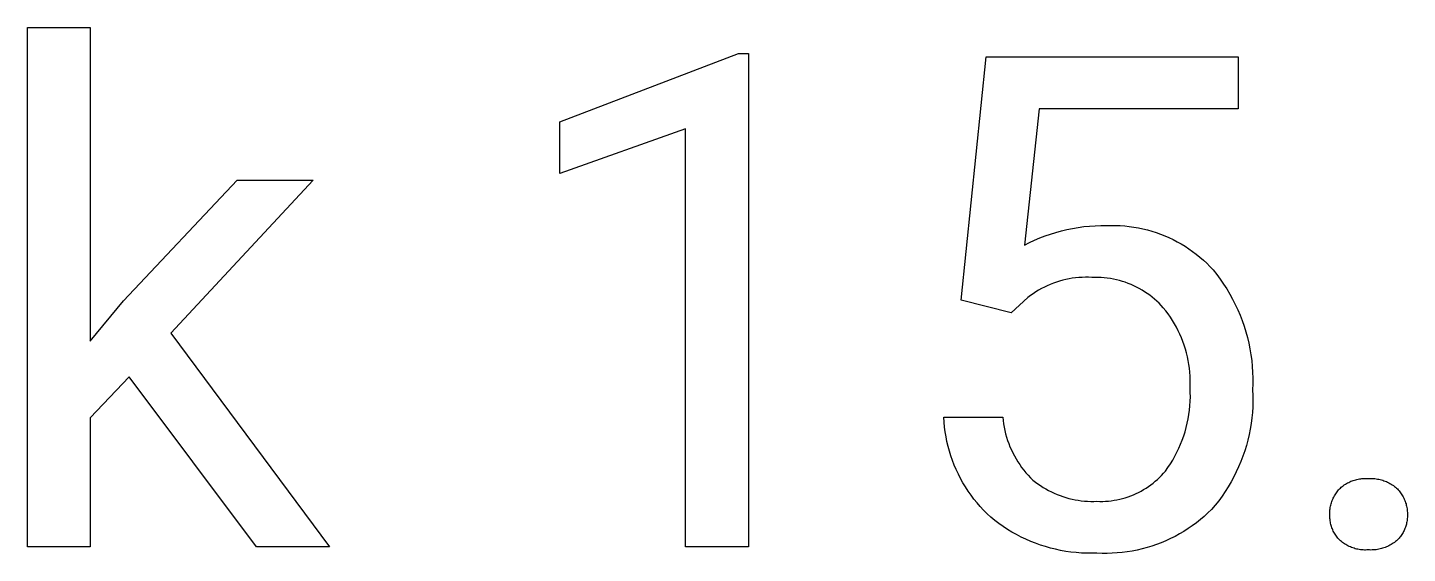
# Model space of a CAD drawing. Header units: millimetres. Extents: x 1287 to 5317, y -239 to 2577.
# Drawn here: x 4423.9 to 4493.8, y -62.2 to -35.5 of the extents above; entities that cross this region are included whole.
import ezdxf

# ---------------------------------------------------------------- set-up
doc = ezdxf.new("R2010")
doc.units = ezdxf.units.MM
doc.header["$MEASUREMENT"] = 0
doc.layers.add('Domyślny', color=7, linetype='Continuous', true_color=0x000000)

msp = doc.modelspace()

# ---------------------------------------------------------------- linework, layer by layer
at = {"layer": 'Domyślny'}
for p, q in [((4423.896, -61.865), (4423.896, -35.549)), ((4423.896, -35.549), (4427.059, -35.549)), ((4427.059, -35.549), (4427.059, -51.438)), ((4450.872, -40.319), (4459.936, -36.865)), ((4459.936, -36.865), (4460.432, -36.865)), ((4460.432, -36.865), (4460.432, -61.865)), ((4471.223, -49.367), (4472.49, -37.029)), ((4472.49, -37.029), (4485.25, -37.029)), ((4485.25, -37.029), (4485.25, -39.661)), ((4475.176, -39.661), (4474.423, -46.581)), ((4485.25, -39.661), (4475.176, -39.661)), ((4450.872, -42.95), (4450.872, -40.319)), ((4457.251, -40.678), (4450.872, -42.95)), ((4457.251, -61.865), (4457.251, -40.678)), ((4428.753, -49.395), (4434.517, -43.279)), ((4438.367, -43.279), (4431.164, -51.043)), ((4434.517, -43.279), (4438.367, -43.279)), ((4475.205, -46.214), (4475.473, -46.11)), ((4475.473, -46.11), (4475.745, -46.015)), ((4475.745, -46.015), (4476.02, -45.929)), ((4476.02, -45.929), (4476.297, -45.852)), ((4476.297, -45.852), (4476.577, -45.784)), ((4476.577, -45.784), (4476.859, -45.726)), ((4476.859, -45.726), (4477.143, -45.678)), ((4477.143, -45.678), (4477.429, -45.64)), ((4477.429, -45.64), (4477.715, -45.61)), ((4477.715, -45.61), (4478.002, -45.591)), ((4478.002, -45.591), (4478.29, -45.582)), ((4478.29, -45.582), (4478.578, -45.582)), ((4478.578, -45.582), (4478.811, -45.575)), ((4478.811, -45.575), (4479.044, -45.576)), ((4479.044, -45.576), (4479.276, -45.585)), ((4479.276, -45.585), (4479.508, -45.602)), ((4479.508, -45.602), (4479.739, -45.627)), ((4479.739, -45.627), (4479.97, -45.659)), ((4479.97, -45.659), (4480.199, -45.7)), ((4480.199, -45.7), (4480.427, -45.748)), ((4480.427, -45.748), (4480.653, -45.804)), ((4480.653, -45.804), (4480.876, -45.867)), ((4480.876, -45.867), (4481.098, -45.938)), ((4481.098, -45.938), (4481.317, -46.016)), ((4481.317, -46.016), (4481.533, -46.102)), ((4481.533, -46.102), (4481.747, -46.195)), ((4474.423, -46.581), (4474.679, -46.45)), ((4474.679, -46.45), (4474.94, -46.328)), ((4474.94, -46.328), (4475.205, -46.214)), ((4481.747, -46.195), (4481.957, -46.295)), ((4481.957, -46.295), (4482.163, -46.402)), ((4482.163, -46.402), (4482.366, -46.517)), ((4482.366, -46.517), (4482.565, -46.638)), ((4482.565, -46.638), (4482.759, -46.765)), ((4482.759, -46.765), (4482.949, -46.899)), ((4482.949, -46.899), (4483.135, -47.04)), ((4483.135, -47.04), (4483.316, -47.186)), ((4483.316, -47.186), (4483.491, -47.339)), ((4483.491, -47.339), (4483.661, -47.498)), ((4483.661, -47.498), (4483.826, -47.662)), ((4477.015, -48.237), (4476.85, -48.259)), ((4477.18, -48.221), (4477.015, -48.237)), ((4477.346, -48.21), (4477.18, -48.221)), ((4477.512, -48.206), (4477.346, -48.21)), ((4477.678, -48.207), (4477.512, -48.206)), ((4477.843, -48.213), (4477.678, -48.207)), ((4477.999, -48.21), (4477.843, -48.213)), ((4478.156, -48.211), (4477.999, -48.21)), ((4478.312, -48.218), (4478.156, -48.211)), ((4478.467, -48.23), (4478.312, -48.218)), ((4478.623, -48.248), (4478.467, -48.23)), ((4478.777, -48.271), (4478.623, -48.248)), ((4483.826, -47.662), (4483.985, -47.832)), ((4483.985, -47.832), (4484.171, -48.065)), ((4484.171, -48.065), (4484.349, -48.304)), ((4474.998, -48.951), (4474.86, -49.042)), ((4475.14, -48.864), (4474.998, -48.951)), ((4475.285, -48.783), (4475.14, -48.864)), ((4475.432, -48.706), (4475.285, -48.783)), ((4475.582, -48.635), (4475.432, -48.706)), ((4475.734, -48.569), (4475.582, -48.635)), ((4475.888, -48.508), (4475.734, -48.569)), ((4476.045, -48.453), (4475.888, -48.508)), ((4476.203, -48.403), (4476.045, -48.453)), ((4476.363, -48.359), (4476.203, -48.403)), ((4476.524, -48.32), (4476.363, -48.359)), ((4476.687, -48.287), (4476.524, -48.32)), ((4476.85, -48.259), (4476.687, -48.287)), ((4478.931, -48.299), (4478.777, -48.271)), ((4479.084, -48.332), (4478.931, -48.299)), ((4479.235, -48.37), (4479.084, -48.332)), ((4479.385, -48.414), (4479.235, -48.37)), ((4479.533, -48.462), (4479.385, -48.414)), ((4479.68, -48.516), (4479.533, -48.462)), ((4479.825, -48.575), (4479.68, -48.516)), ((4479.968, -48.638), (4479.825, -48.575)), ((4480.108, -48.706), (4479.968, -48.638)), ((4480.246, -48.779), (4480.108, -48.706)), ((4480.382, -48.857), (4480.246, -48.779)), ((4480.515, -48.939), (4480.382, -48.857)), ((4480.645, -49.026), (4480.515, -48.939)), ((4484.349, -48.304), (4484.518, -48.549)), ((4484.518, -48.549), (4484.679, -48.799)), ((4484.679, -48.799), (4484.832, -49.055)), ((4427.059, -51.438), (4428.753, -49.395)), ((4473.755, -50.012), (4471.223, -49.367)), ((4474.592, -49.239), (4473.755, -50.012)), ((4474.724, -49.138), (4474.592, -49.239)), ((4474.86, -49.042), (4474.724, -49.138)), ((4480.772, -49.117), (4480.645, -49.026)), ((4480.895, -49.212), (4480.772, -49.117)), ((4481.016, -49.312), (4480.895, -49.212)), ((4481.133, -49.415), (4481.016, -49.312)), ((4481.246, -49.523), (4481.133, -49.415)), ((4481.356, -49.634), (4481.246, -49.523)), ((4481.462, -49.749), (4481.356, -49.634)), ((4484.832, -49.055), (4484.975, -49.316)), ((4484.975, -49.316), (4485.11, -49.581)), ((4485.11, -49.581), (4485.236, -49.851)), ((4481.587, -49.904), (4481.462, -49.749)), ((4481.706, -50.064), (4481.587, -49.904)), ((4481.821, -50.228), (4481.706, -50.064)), ((4481.929, -50.395), (4481.821, -50.228)), ((4485.236, -49.851), (4485.353, -50.125)), ((4485.353, -50.125), (4485.46, -50.403)), ((4431.164, -51.043), (4439.205, -61.865)), ((4482.032, -50.566), (4481.929, -50.395)), ((4482.129, -50.74), (4482.032, -50.566)), ((4482.22, -50.918), (4482.129, -50.74)), ((4482.305, -51.099), (4482.22, -50.918)), ((4485.46, -50.403), (4485.558, -50.684)), ((4485.558, -50.684), (4485.646, -50.969)), ((4485.646, -50.969), (4485.725, -51.256)), ((4482.384, -51.282), (4482.305, -51.099)), ((4482.457, -51.468), (4482.384, -51.282)), ((4482.524, -51.656), (4482.457, -51.468)), ((4482.584, -51.846), (4482.524, -51.656)), ((4485.725, -51.256), (4485.794, -51.546)), ((4485.794, -51.546), (4485.853, -51.838)), ((4482.637, -52.038), (4482.584, -51.846)), ((4482.684, -52.232), (4482.637, -52.038)), ((4482.725, -52.428), (4482.684, -52.232)), ((4482.759, -52.624), (4482.725, -52.428)), ((4485.853, -51.838), (4485.902, -52.131)), ((4485.902, -52.131), (4485.941, -52.427)), ((4485.941, -52.427), (4485.971, -52.723)), ((4482.786, -52.822), (4482.759, -52.624)), ((4482.806, -53.021), (4482.786, -52.822)), ((4482.82, -53.22), (4482.806, -53.021)), ((4485.971, -52.723), (4485.99, -53.02)), ((4485.99, -53.02), (4485.999, -53.318)), ((4429.043, -53.258), (4427.059, -55.337)), ((4435.491, -61.865), (4429.043, -53.258)), ((4482.827, -53.419), (4482.82, -53.22)), ((4482.821, -53.818), (4482.828, -53.619)), ((4482.83, -54.043), (4482.821, -53.818)), ((4482.828, -53.619), (4482.827, -53.419)), ((4485.998, -53.616), (4485.987, -53.913)), ((4485.999, -53.318), (4485.998, -53.616)), ((4482.811, -54.716), (4482.825, -54.491)), ((4482.825, -54.491), (4482.832, -54.267)), ((4482.832, -54.267), (4482.83, -54.043)), ((4485.987, -53.913), (4485.999, -54.199)), ((4486, -54.485), (4485.992, -54.77)), ((4485.999, -54.199), (4486, -54.485)), ((4482.722, -55.383), (4482.76, -55.162)), ((4482.76, -55.162), (4482.789, -54.939)), ((4482.789, -54.939), (4482.811, -54.716)), ((4485.975, -55.056), (4485.947, -55.34)), ((4485.992, -54.77), (4485.975, -55.056)), ((4427.059, -55.337), (4427.059, -61.865)), ((4470.35, -55.55), (4470.334, -55.301)), ((4470.334, -55.301), (4473.328, -55.301)), ((4470.374, -55.798), (4470.35, -55.55)), ((4470.407, -56.046), (4470.374, -55.798)), ((4473.328, -55.301), (4473.345, -55.472)), ((4473.345, -55.472), (4473.368, -55.643)), ((4473.368, -55.643), (4473.396, -55.812)), ((4473.396, -55.812), (4473.431, -55.981)), ((4482.564, -56.037), (4482.624, -55.821)), ((4482.624, -55.821), (4482.677, -55.603)), ((4482.677, -55.603), (4482.722, -55.383)), ((4485.865, -55.906), (4485.809, -56.186)), ((4485.911, -55.624), (4485.865, -55.906)), ((4485.947, -55.34), (4485.911, -55.624)), ((4470.448, -56.292), (4470.407, -56.046)), ((4470.497, -56.537), (4470.448, -56.292)), ((4470.555, -56.779), (4470.497, -56.537)), ((4473.431, -55.981), (4473.471, -56.148)), ((4473.471, -56.148), (4473.517, -56.313)), ((4473.517, -56.313), (4473.569, -56.477)), ((4473.569, -56.477), (4473.627, -56.639)), ((4473.627, -56.639), (4473.69, -56.799)), ((4482.338, -56.672), (4482.421, -56.463)), ((4482.421, -56.463), (4482.496, -56.251)), ((4482.496, -56.251), (4482.564, -56.037)), ((4485.744, -56.464), (4485.67, -56.74)), ((4485.809, -56.186), (4485.744, -56.464)), ((4470.621, -57.02), (4470.555, -56.779)), ((4470.696, -57.258), (4470.621, -57.02)), ((4470.778, -57.494), (4470.696, -57.258)), ((4473.69, -56.799), (4473.759, -56.957)), ((4473.759, -56.957), (4473.833, -57.112)), ((4473.833, -57.112), (4473.912, -57.265)), ((4473.912, -57.265), (4473.997, -57.414)), ((4481.937, -57.474), (4482.047, -57.279)), ((4482.047, -57.279), (4482.151, -57.08)), ((4482.151, -57.08), (4482.248, -56.877)), ((4482.248, -56.877), (4482.338, -56.672)), ((4485.493, -57.284), (4485.392, -57.551)), ((4485.586, -57.014), (4485.493, -57.284)), ((4485.67, -56.74), (4485.586, -57.014)), ((4470.868, -57.726), (4470.778, -57.494)), ((4470.967, -57.956), (4470.868, -57.726)), ((4471.073, -58.181), (4470.967, -57.956)), ((4473.997, -57.414), (4474.087, -57.561)), ((4474.087, -57.561), (4474.182, -57.704)), ((4474.182, -57.704), (4474.282, -57.844)), ((4474.282, -57.844), (4474.386, -57.981)), ((4474.386, -57.981), (4474.496, -58.114)), ((4481.47, -58.146), (4481.565, -58.035)), ((4481.565, -58.035), (4481.695, -57.853)), ((4481.695, -57.853), (4481.819, -57.666)), ((4481.819, -57.666), (4481.937, -57.474)), ((4485.281, -57.814), (4485.162, -58.074)), ((4485.392, -57.551), (4485.281, -57.814)), ((4471.186, -58.404), (4471.073, -58.181)), ((4471.308, -58.622), (4471.186, -58.404)), ((4471.436, -58.836), (4471.308, -58.622)), ((4474.496, -58.114), (4474.61, -58.242)), ((4474.61, -58.242), (4474.728, -58.367)), ((4474.728, -58.367), (4474.851, -58.488)), ((4474.851, -58.488), (4474.975, -58.586)), ((4474.975, -58.586), (4475.103, -58.681)), ((4475.103, -58.681), (4475.234, -58.771)), ((4480.709, -58.817), (4480.827, -58.733)), ((4480.827, -58.733), (4480.942, -58.644)), ((4480.942, -58.644), (4481.055, -58.552)), ((4481.055, -58.552), (4481.164, -58.456)), ((4481.164, -58.456), (4481.269, -58.356)), ((4481.269, -58.356), (4481.371, -58.252)), ((4481.371, -58.252), (4481.47, -58.146)), ((4484.897, -58.581), (4484.752, -58.827)), ((4485.034, -58.33), (4484.897, -58.581)), ((4485.162, -58.074), (4485.034, -58.33)), ((4490.584, -58.772), (4490.636, -58.735)), ((4490.636, -58.735), (4490.69, -58.7)), ((4490.69, -58.7), (4490.744, -58.667)), ((4490.744, -58.667), (4490.8, -58.635)), ((4490.8, -58.635), (4490.857, -58.606)), ((4490.857, -58.606), (4490.915, -58.578)), ((4490.915, -58.578), (4490.973, -58.552)), ((4490.973, -58.552), (4491.033, -58.528)), ((4491.033, -58.528), (4491.093, -58.507)), ((4491.093, -58.507), (4491.154, -58.487)), ((4491.154, -58.487), (4491.216, -58.469)), ((4491.216, -58.469), (4491.278, -58.454)), ((4491.278, -58.454), (4491.341, -58.441)), ((4491.341, -58.441), (4491.404, -58.429)), ((4491.404, -58.429), (4491.467, -58.42)), ((4491.467, -58.42), (4491.531, -58.413)), ((4491.531, -58.413), (4491.595, -58.408)), ((4491.595, -58.408), (4491.659, -58.406)), ((4491.659, -58.406), (4491.723, -58.405)), ((4491.723, -58.405), (4491.787, -58.407)), ((4491.787, -58.407), (4491.851, -58.411)), ((4491.851, -58.411), (4491.918, -58.407)), ((4491.918, -58.407), (4491.985, -58.406)), ((4491.985, -58.406), (4492.052, -58.407)), ((4492.052, -58.407), (4492.12, -58.41)), ((4492.12, -58.41), (4492.187, -58.416)), ((4492.187, -58.416), (4492.254, -58.423)), ((4492.254, -58.423), (4492.32, -58.434)), ((4492.32, -58.434), (4492.386, -58.446)), ((4492.386, -58.446), (4492.452, -58.461)), ((4492.452, -58.461), (4492.517, -58.478)), ((4492.517, -58.478), (4492.582, -58.497)), ((4492.582, -58.497), (4492.645, -58.519)), ((4492.645, -58.519), (4492.708, -58.542)), ((4492.708, -58.542), (4492.771, -58.568)), ((4492.771, -58.568), (4492.832, -58.596)), ((4492.832, -58.596), (4492.892, -58.626)), ((4492.892, -58.626), (4492.951, -58.658)), ((4492.951, -58.658), (4493.009, -58.693)), ((4493.009, -58.693), (4493.066, -58.729)), ((4493.066, -58.729), (4493.122, -58.767)), ((4471.572, -59.045), (4471.436, -58.836)), ((4471.715, -59.249), (4471.572, -59.045)), ((4471.865, -59.449), (4471.715, -59.249)), ((4475.234, -58.771), (4475.368, -58.857)), ((4475.368, -58.857), (4475.505, -58.938)), ((4475.505, -58.938), (4475.645, -59.015)), ((4475.645, -59.015), (4475.787, -59.087)), ((4475.787, -59.087), (4475.931, -59.154)), ((4475.931, -59.154), (4476.077, -59.217)), ((4476.077, -59.217), (4476.226, -59.274)), ((4476.226, -59.274), (4476.376, -59.326)), ((4476.376, -59.326), (4476.528, -59.374)), ((4476.528, -59.374), (4476.681, -59.416)), ((4476.681, -59.416), (4476.836, -59.453)), ((4479.255, -59.458), (4479.396, -59.423)), ((4479.396, -59.423), (4479.535, -59.383)), ((4479.535, -59.383), (4479.674, -59.339)), ((4479.674, -59.339), (4479.81, -59.289)), ((4479.81, -59.289), (4479.945, -59.235)), ((4479.945, -59.235), (4480.078, -59.177)), ((4480.078, -59.177), (4480.209, -59.113)), ((4480.209, -59.113), (4480.338, -59.046)), ((4480.338, -59.046), (4480.464, -58.974)), ((4480.464, -58.974), (4480.588, -58.898)), ((4480.588, -58.898), (4480.709, -58.817)), ((4484.438, -59.304), (4484.269, -59.535)), ((4484.599, -59.068), (4484.438, -59.304)), ((4484.752, -58.827), (4484.599, -59.068)), ((4490.051, -59.461), (4490.077, -59.404)), ((4490.077, -59.404), (4490.104, -59.347)), ((4490.104, -59.347), (4490.133, -59.292)), ((4490.133, -59.292), (4490.165, -59.238)), ((4490.165, -59.238), (4490.198, -59.185)), ((4490.198, -59.185), (4490.232, -59.133)), ((4490.232, -59.133), (4490.269, -59.082)), ((4490.269, -59.082), (4490.307, -59.033)), ((4490.307, -59.033), (4490.347, -58.984)), ((4490.347, -58.984), (4490.388, -58.937)), ((4490.388, -58.937), (4490.435, -58.894)), ((4490.435, -58.894), (4490.483, -58.852)), ((4490.483, -58.852), (4490.533, -58.811)), ((4490.533, -58.811), (4490.584, -58.772)), ((4493.122, -58.767), (4493.176, -58.807)), ((4493.176, -58.807), (4493.228, -58.849)), ((4493.228, -58.849), (4493.28, -58.892)), ((4493.28, -58.892), (4493.33, -58.937)), ((4493.33, -58.937), (4493.372, -58.984)), ((4493.372, -58.984), (4493.413, -59.031)), ((4493.413, -59.031), (4493.452, -59.081)), ((4493.452, -59.081), (4493.49, -59.131)), ((4493.49, -59.131), (4493.526, -59.183)), ((4493.526, -59.183), (4493.56, -59.235)), ((4493.56, -59.235), (4493.592, -59.289)), ((4493.592, -59.289), (4493.622, -59.345)), ((4493.622, -59.345), (4493.651, -59.401)), ((4493.651, -59.401), (4493.677, -59.458)), ((4472.021, -59.643), (4471.865, -59.449)), ((4472.185, -59.832), (4472.021, -59.643)), ((4472.354, -60.015), (4472.185, -59.832)), ((4472.53, -60.193), (4472.354, -60.015)), ((4476.836, -59.453), (4476.992, -59.485)), ((4476.992, -59.485), (4477.148, -59.512)), ((4477.148, -59.512), (4477.306, -59.534)), ((4477.306, -59.534), (4477.464, -59.55)), ((4477.464, -59.55), (4477.623, -59.561)), ((4477.623, -59.561), (4477.782, -59.567)), ((4477.782, -59.567), (4477.941, -59.567)), ((4477.941, -59.567), (4478.1, -59.562)), ((4478.1, -59.562), (4478.246, -59.566)), ((4478.246, -59.566), (4478.391, -59.566)), ((4478.391, -59.566), (4478.536, -59.56)), ((4478.536, -59.56), (4478.681, -59.55)), ((4478.681, -59.55), (4478.826, -59.534)), ((4478.826, -59.534), (4478.969, -59.514)), ((4478.969, -59.514), (4479.113, -59.488)), ((4479.113, -59.488), (4479.255, -59.458)), ((4483.908, -59.978), (4483.724, -60.157)), ((4484.092, -59.76), (4483.908, -59.978)), ((4484.269, -59.535), (4484.092, -59.76)), ((4489.9, -60.191), (4489.902, -60.128)), ((4489.902, -60.128), (4489.905, -60.066)), ((4489.905, -60.066), (4489.91, -60.003)), ((4489.91, -60.003), (4489.918, -59.941)), ((4489.918, -59.941), (4489.927, -59.88)), ((4489.927, -59.88), (4489.939, -59.818)), ((4489.939, -59.818), (4489.953, -59.757)), ((4489.953, -59.757), (4489.968, -59.697)), ((4489.968, -59.697), (4489.986, -59.637)), ((4489.986, -59.637), (4490.006, -59.577)), ((4490.006, -59.577), (4490.027, -59.519)), ((4490.027, -59.519), (4490.051, -59.461)), ((4493.677, -59.458), (4493.702, -59.516)), ((4493.702, -59.516), (4493.724, -59.574)), ((4493.724, -59.574), (4493.745, -59.634)), ((4493.745, -59.634), (4493.763, -59.694)), ((4493.763, -59.694), (4493.779, -59.755)), ((4493.779, -59.755), (4493.794, -59.816)), ((4493.794, -59.816), (4493.806, -59.878)), ((4493.806, -59.878), (4493.816, -59.94)), ((4493.816, -59.94), (4493.823, -60.002)), ((4493.823, -60.002), (4493.829, -60.065)), ((4493.829, -60.065), (4493.833, -60.128)), ((4493.833, -60.128), (4493.834, -60.19)), ((4472.711, -60.364), (4472.53, -60.193)), ((4472.917, -60.53), (4472.711, -60.364)), ((4473.128, -60.69), (4472.917, -60.53)), ((4473.345, -60.842), (4473.128, -60.69)), ((4473.566, -60.987), (4473.345, -60.842)), ((4482.932, -60.805), (4482.72, -60.95)), ((4483.138, -60.653), (4482.932, -60.805)), ((4483.339, -60.494), (4483.138, -60.653)), ((4483.535, -60.329), (4483.339, -60.494)), ((4483.724, -60.157), (4483.535, -60.329)), ((4489.901, -60.253), (4489.9, -60.191)), ((4489.901, -60.314), (4489.901, -60.253)), ((4489.902, -60.374), (4489.901, -60.314)), ((4489.906, -60.435), (4489.902, -60.374)), ((4489.911, -60.495), (4489.906, -60.435)), ((4489.919, -60.555), (4489.911, -60.495)), ((4489.929, -60.615), (4489.919, -60.555)), ((4489.94, -60.674), (4489.929, -60.615)), ((4489.954, -60.733), (4489.94, -60.674)), ((4489.97, -60.791), (4489.954, -60.733)), ((4489.988, -60.849), (4489.97, -60.791)), ((4493.751, -60.828), (4493.732, -60.883)), ((4493.768, -60.772), (4493.751, -60.828)), ((4493.783, -60.716), (4493.768, -60.772)), ((4493.796, -60.659), (4493.783, -60.716)), ((4493.807, -60.602), (4493.796, -60.659)), ((4493.816, -60.544), (4493.807, -60.602)), ((4493.824, -60.486), (4493.816, -60.544)), ((4493.829, -60.428), (4493.824, -60.486)), ((4493.832, -60.37), (4493.829, -60.428)), ((4493.834, -60.312), (4493.832, -60.37)), ((4493.834, -60.19), (4493.833, -60.253)), ((4493.833, -60.253), (4493.834, -60.312)), ((4473.792, -61.124), (4473.566, -60.987)), ((4474.023, -61.254), (4473.792, -61.124)), ((4474.258, -61.376), (4474.023, -61.254)), ((4474.497, -61.49), (4474.258, -61.376)), ((4474.74, -61.596), (4474.497, -61.49)), ((4481.83, -61.456), (4481.597, -61.563)), ((4482.059, -61.341), (4481.83, -61.456)), ((4482.284, -61.218), (4482.059, -61.341)), ((4482.504, -61.088), (4482.284, -61.218)), ((4482.72, -60.95), (4482.504, -61.088)), ((4490.008, -60.906), (4489.988, -60.849)), ((4490.029, -60.963), (4490.008, -60.906)), ((4490.053, -61.019), (4490.029, -60.963)), ((4490.078, -61.074), (4490.053, -61.019)), ((4490.106, -61.127), (4490.078, -61.074)), ((4490.135, -61.18), (4490.106, -61.127)), ((4490.166, -61.232), (4490.135, -61.18)), ((4490.199, -61.283), (4490.166, -61.232)), ((4490.234, -61.333), (4490.199, -61.283)), ((4490.27, -61.381), (4490.234, -61.333)), ((4490.308, -61.429), (4490.27, -61.381)), ((4490.347, -61.474), (4490.308, -61.429)), ((4490.388, -61.519), (4490.347, -61.474)), ((4490.438, -61.563), (4490.388, -61.519)), ((4493.33, -61.519), (4493.279, -61.563)), ((4493.37, -61.477), (4493.33, -61.519)), ((4493.409, -61.434), (4493.37, -61.477)), ((4493.447, -61.389), (4493.409, -61.434)), ((4493.483, -61.343), (4493.447, -61.389)), ((4493.517, -61.296), (4493.483, -61.343)), ((4493.55, -61.248), (4493.517, -61.296)), ((4493.581, -61.198), (4493.55, -61.248)), ((4493.611, -61.148), (4493.581, -61.198)), ((4493.638, -61.097), (4493.611, -61.148)), ((4493.664, -61.045), (4493.638, -61.097)), ((4493.689, -60.992), (4493.664, -61.045)), ((4493.711, -60.938), (4493.689, -60.992)), ((4493.732, -60.883), (4493.711, -60.938)), ((4427.059, -61.865), (4423.896, -61.865)), ((4439.205, -61.865), (4435.491, -61.865)), ((4460.432, -61.865), (4457.251, -61.865)), ((4474.986, -61.693), (4474.74, -61.596)), ((4475.235, -61.782), (4474.986, -61.693)), ((4475.487, -61.863), (4475.235, -61.782)), ((4475.741, -61.936), (4475.487, -61.863)), ((4475.998, -61.999), (4475.741, -61.936)), ((4476.257, -62.055), (4475.998, -61.999)), ((4476.518, -62.101), (4476.257, -62.055)), ((4476.78, -62.139), (4476.518, -62.101)), ((4477.043, -62.167), (4476.78, -62.139)), ((4477.307, -62.187), (4477.043, -62.167)), ((4477.571, -62.198), (4477.307, -62.187)), ((4477.836, -62.2), (4477.571, -62.198)), ((4478.1, -62.194), (4477.836, -62.2)), ((4478.356, -62.204), (4478.1, -62.194)), ((4478.612, -62.206), (4478.356, -62.204)), ((4478.869, -62.199), (4478.612, -62.206)), ((4479.124, -62.184), (4478.869, -62.199)), ((4479.379, -62.16), (4479.124, -62.184)), ((4479.633, -62.127), (4479.379, -62.16)), ((4479.886, -62.086), (4479.633, -62.127)), ((4480.138, -62.036), (4479.886, -62.086)), ((4480.387, -61.978), (4480.138, -62.036)), ((4480.635, -61.912), (4480.387, -61.978)), ((4480.88, -61.837), (4480.635, -61.912)), ((4481.122, -61.754), (4480.88, -61.837)), ((4481.361, -61.662), (4481.122, -61.754)), ((4481.597, -61.563), (4481.361, -61.662)), ((4490.489, -61.606), (4490.438, -61.563)), ((4490.541, -61.647), (4490.489, -61.606)), ((4490.595, -61.686), (4490.541, -61.647)), ((4490.65, -61.723), (4490.595, -61.686)), ((4490.706, -61.758), (4490.65, -61.723)), ((4490.764, -61.791), (4490.706, -61.758)), ((4490.822, -61.823), (4490.764, -61.791)), ((4490.882, -61.852), (4490.822, -61.823)), ((4490.942, -61.879), (4490.882, -61.852)), ((4491.004, -61.904), (4490.942, -61.879)), ((4491.066, -61.927), (4491.004, -61.904)), ((4491.129, -61.948), (4491.066, -61.927)), ((4491.193, -61.966), (4491.129, -61.948)), ((4491.257, -61.983), (4491.193, -61.966)), ((4491.322, -61.997), (4491.257, -61.983)), ((4491.387, -62.009), (4491.322, -61.997)), ((4491.453, -62.019), (4491.387, -62.009)), ((4491.519, -62.026), (4491.453, -62.019)), ((4491.585, -62.031), (4491.519, -62.026)), ((4491.652, -62.034), (4491.585, -62.031)), ((4491.718, -62.035), (4491.652, -62.034)), ((4491.784, -62.033), (4491.718, -62.035)), ((4491.851, -62.029), (4491.784, -62.033)), ((4491.917, -62.033), (4491.851, -62.029)), ((4491.984, -62.034), (4491.917, -62.033)), ((4492.051, -62.033), (4491.984, -62.034)), ((4492.118, -62.03), (4492.051, -62.033)), ((4492.185, -62.025), (4492.118, -62.03)), ((4492.252, -62.017), (4492.185, -62.025)), ((4492.318, -62.008), (4492.252, -62.017)), ((4492.384, -61.996), (4492.318, -62.008)), ((4492.449, -61.981), (4492.384, -61.996)), ((4492.514, -61.965), (4492.449, -61.981)), ((4492.579, -61.946), (4492.514, -61.965)), ((4492.642, -61.925), (4492.579, -61.946)), ((4492.705, -61.903), (4492.642, -61.925)), ((4492.767, -61.878), (4492.705, -61.903)), ((4492.829, -61.85), (4492.767, -61.878)), ((4492.889, -61.821), (4492.829, -61.85)), ((4492.948, -61.79), (4492.889, -61.821)), ((4493.007, -61.757), (4492.948, -61.79)), ((4493.064, -61.722), (4493.007, -61.757)), ((4493.119, -61.685), (4493.064, -61.722)), ((4493.174, -61.646), (4493.119, -61.685)), ((4493.227, -61.605), (4493.174, -61.646)), ((4493.279, -61.563), (4493.227, -61.605))]:
    msp.add_line(p, q, dxfattribs=at)

doc.saveas('drawing.dxf')
